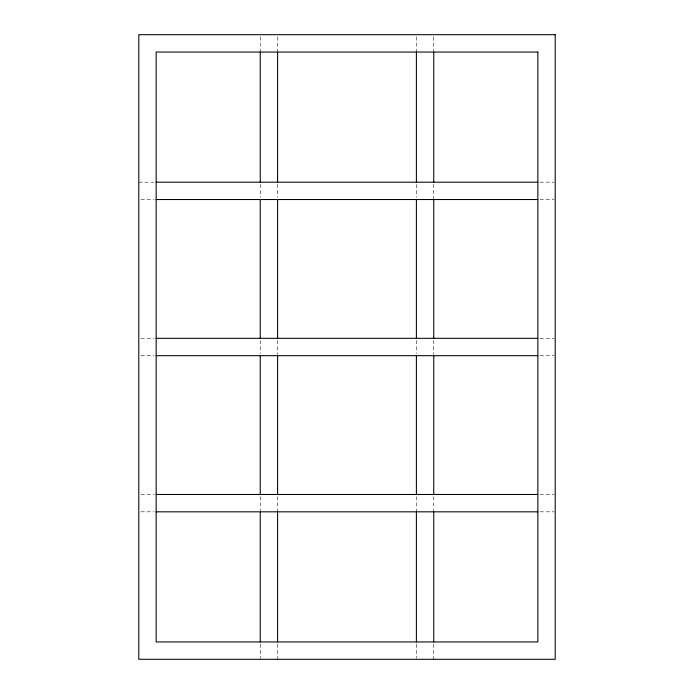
<?xml version="1.0" encoding="UTF-8"?>
<svg xmlns="http://www.w3.org/2000/svg" width="694" height="694" viewBox="0 0 694 694"><rect width="100%" height="100%" fill="white"/><g stroke="black" fill="none" stroke-linecap="round" stroke-linejoin="round"><path stroke-width="0.52" stroke-dasharray="3.47 2.6" d="M138.8 182.175L153.981 182.175M540.019 182.175L554.116 182.175M140.969 199.525L153.981 199.525M540.019 199.525L554.116 199.525M140.969 338.325L153.981 338.325M540.019 338.325L554.116 338.325M140.969 355.675L153.981 355.675M540.019 355.675L554.116 355.675M140.969 494.475L153.981 494.475M540.019 494.475L554.116 494.475M140.969 511.825L153.981 511.825M540.019 511.825L554.116 511.825M433.75 36.869L433.75 50.966M433.75 184.344L433.75 199.525M433.75 340.494L433.75 354.591M433.75 496.644L433.75 510.741M433.75 644.119L433.75 659.3M416.4 36.851L416.4 50.966M416.4 184.344L416.4 197.356M416.4 340.494L416.4 353.506M416.4 496.644L416.4 510.741M416.4 644.119L416.4 658.216M277.6 36.869L277.6 50.966M277.6 184.344L277.6 197.356M277.6 340.494L277.6 354.591M277.6 496.644L277.6 510.741M277.6 644.119L277.6 659.3M260.25 36.851L260.25 50.966M260.25 184.344L260.25 197.356M260.25 340.494L260.25 353.506M260.25 496.644L260.25 510.741M260.25 644.119L260.25 658.216"/><path stroke-width="1.04" d="M156.15 182.175L537.85 182.175M156.15 199.525L537.85 199.525M156.15 338.325L537.85 338.325M156.15 355.675L537.85 355.675M156.15 494.475L537.85 494.475M156.15 511.825L537.85 511.825M433.75 52.05L433.75 182.175M433.75 199.525L433.75 338.325M433.75 355.675L433.75 494.475M433.75 511.825L433.75 641.95M416.4 51.92L416.4 182.175M416.4 199.525L416.4 338.325M416.4 355.675L416.4 494.475M416.4 511.825L416.4 641.95M277.6 52.05L277.6 182.175M277.6 199.525L277.6 338.325M277.6 355.675L277.6 494.475M277.6 511.825L277.6 641.95M260.25 51.92L260.25 182.175M260.25 199.525L260.25 338.325M260.25 355.675L260.25 494.475M260.25 511.825L260.25 641.95M555.2 34.7L138.8 34.7L138.8 659.3L555.2 659.3L555.2 34.7M537.85 52.05L156.15 52.05L156.15 641.95L537.85 641.95L537.85 52.05"/></g></svg>
